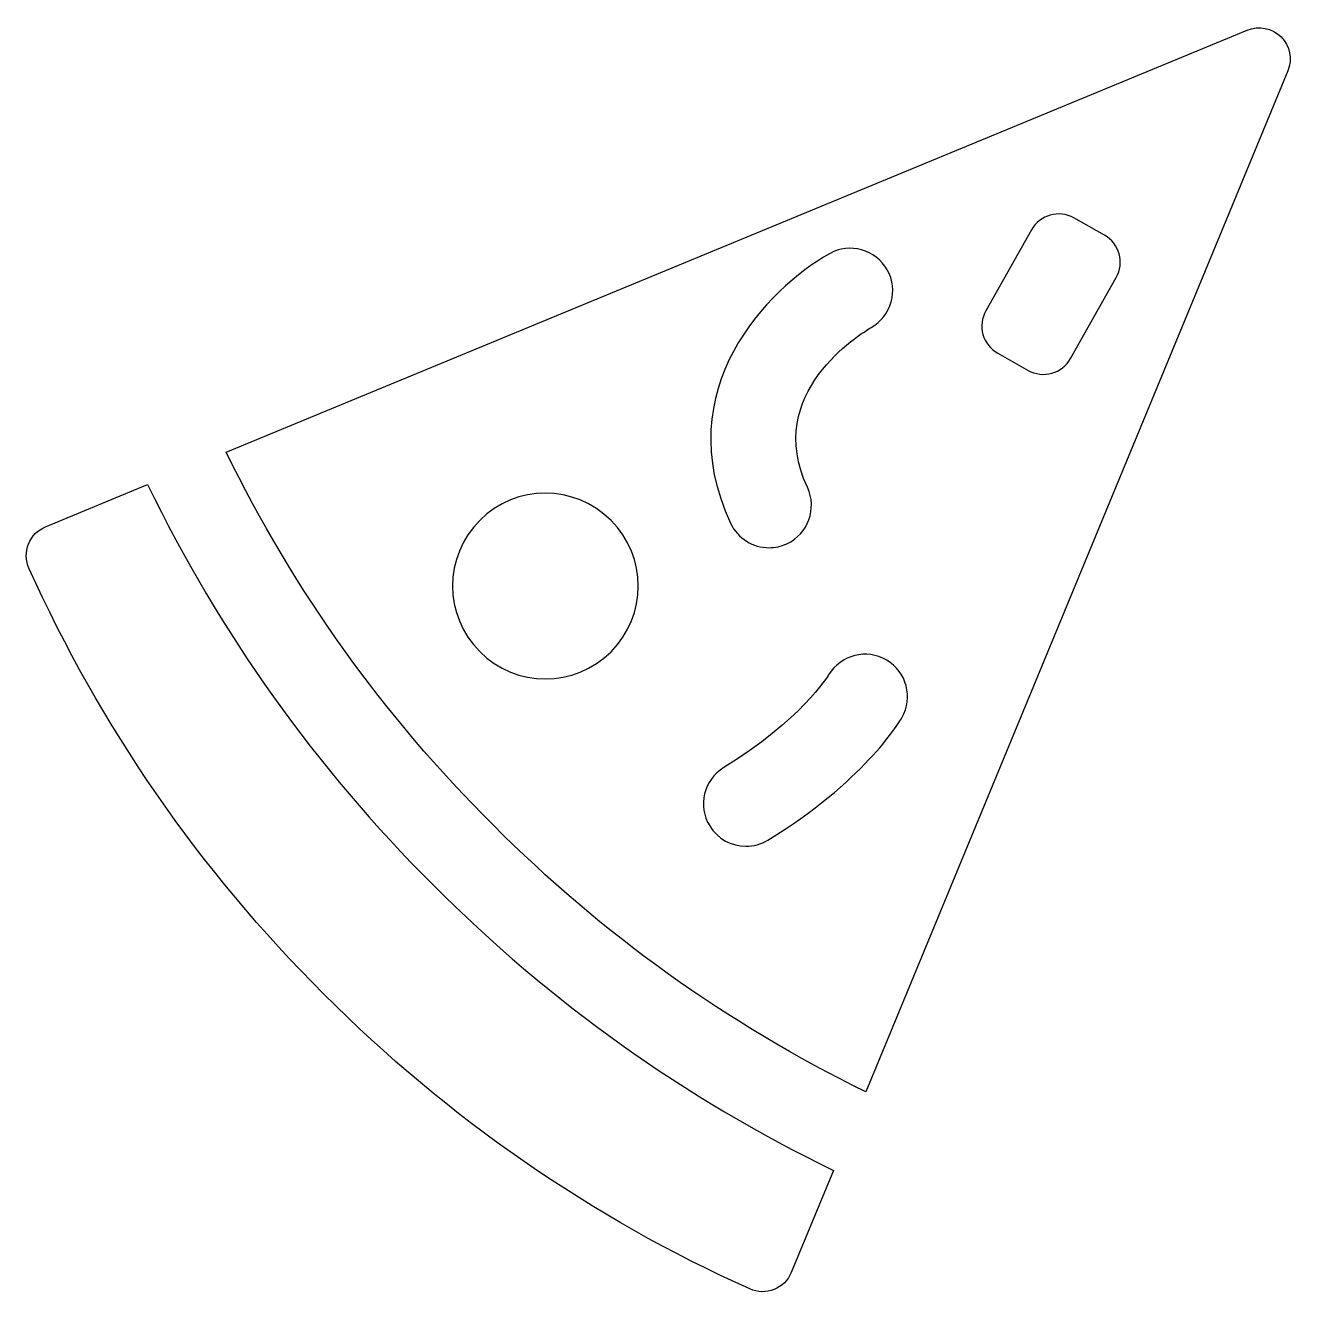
# Model space of a CAD drawing. Header units: centimetres. Extents: x -6.6 to 6.4, y -6.5 to 6.5.
import ezdxf

# ---------------------------------------------------------------- set-up
doc = ezdxf.new("R2010")
doc.units = ezdxf.units.CM
doc.header["$MEASUREMENT"] = 0
doc.layers.add('Layer 1', color=7, linetype='Continuous')

msp = doc.modelspace()

# ---------------------------------------------------------------- linework, layer by layer
at = {"layer": 'Layer 1'}
for points, knots in [([(6.32444, 6.42062), (6.23287, 6.51219), (6.09518, 6.53968), (5.97551, 6.49026), (5.97551, 6.49026), (5.97551, 6.49026), (-4.52893, 2.14932), (-4.52893, 2.14932), (-4.52893, 2.14932), (-3.83157, 0.72446), (-2.91106, -0.56472), (-1.78316, -1.68486), (-1.78316, -1.68486), (-0.66101, -2.81445), (0.62828, -3.73509), (2.05327, -4.43277), (2.05327, -4.43277), (2.05327, -4.43277), (6.39392, 6.07206), (6.39392, 6.07206), (6.39392, 6.07206), (6.44332, 6.19157), (6.41562, 6.3292), (6.32444, 6.42062)], [0, 0, 0, 0, 0.14285714, 0.14285714, 0.14285714, 0.14285714, 0.28571429, 0.28571429, 0.28571429, 0.28571429, 0.42857143, 0.42857143, 0.42857143, 0.42857143, 0.57142857, 0.57142857, 0.57142857, 0.57142857, 0.71428571, 0.71428571, 0.71428571, 0.71428571, 1, 1, 1, 1]), ([(4.6282, 3.94523), (4.6282, 3.94523), (4.15864, 3.11182), (4.15864, 3.11182), (4.15864, 3.11182), (4.11686, 3.03787), (4.04746, 2.98355), (3.96565, 2.96077), (3.96565, 2.96077), (3.88384, 2.93796), (3.79648, 2.94839), (3.72231, 2.99014), (3.72231, 2.99014), (3.72231, 2.99014), (3.40873, 3.1672), (3.40873, 3.1672), (3.40873, 3.1672), (3.33457, 3.20895), (3.28006, 3.27819), (3.25747, 3.36), (3.25747, 3.36), (3.23448, 3.44181), (3.24511, 3.52939), (3.28687, 3.60328), (3.28687, 3.60328), (3.28687, 3.60328), (3.75682, 4.43653), (3.75682, 4.43653), (3.75682, 4.43653), (3.84379, 4.59054), (4.03887, 4.64507), (4.19272, 4.55816), (4.19272, 4.55816), (4.19272, 4.55816), (4.50675, 4.38131), (4.50675, 4.38131), (4.50675, 4.38131), (4.66053, 4.29443), (4.71511, 4.09927), (4.6282, 3.94523)], [0, 0, 0, 0, 0.09090909, 0.09090909, 0.09090909, 0.09090909, 0.18181818, 0.18181818, 0.18181818, 0.18181818, 0.27272727, 0.27272727, 0.27272727, 0.27272727, 0.36363636, 0.36363636, 0.36363636, 0.36363636, 0.45454545, 0.45454545, 0.45454545, 0.45454545, 0.54545455, 0.54545455, 0.54545455, 0.54545455, 0.63636364, 0.63636364, 0.63636364, 0.63636364, 0.72727273, 0.72727273, 0.72727273, 0.72727273, 0.81818182, 0.81818182, 0.81818182, 0.81818182, 1, 1, 1, 1]), ([(1.67751, 4.19002), (1.88674, 4.30869), (2.15344, 4.235), (2.27235, 4.02492), (2.27235, 4.02492), (2.39038, 3.81548), (2.31704, 3.55026), (2.10828, 3.43119), (2.10828, 3.43119), (1.99284, 3.36451), (0.99745, 2.75412), (1.45084, 1.78691), (1.45084, 1.78691), (1.5531, 1.56876), (1.45936, 1.30905), (1.24118, 1.20678), (1.24118, 1.20678), (1.18109, 1.17868), (1.11804, 1.16545), (1.05626, 1.16545), (1.05626, 1.16545), (0.89222, 1.16524), (0.735, 1.25835), (0.66087, 1.41665), (0.66087, 1.41665), (0.01622, 2.79162), (1.04397, 3.83188), (1.67751, 4.19002)], [0, 0, 0, 0, 0.125, 0.125, 0.125, 0.125, 0.25, 0.25, 0.25, 0.25, 0.375, 0.375, 0.375, 0.375, 0.5, 0.5, 0.5, 0.5, 0.625, 0.625, 0.625, 0.625, 0.75, 0.75, 0.75, 0.75, 1, 1, 1, 1]), ([(-5.33651, 1.8156), (-5.33651, 1.8156), (-6.38704, 1.38147), (-6.38704, 1.38147), (-6.38704, 1.38147), (-6.46713, 1.34848), (-6.53018, 1.28413), (-6.56211, 1.20359), (-6.56211, 1.20359), (-6.59452, 1.12305), (-6.5924, 1.03293), (-6.557, 0.95393), (-6.557, 0.95393), (-5.8267, -0.66627), (-4.80279, -2.15442), (-3.52241, -3.42627), (-3.52241, -3.42627), (-2.25095, -4.70669), (-0.76262, -5.73076), (0.85819, -6.46067), (0.85819, -6.46067), (0.93701, -6.49623), (1.02734, -6.49837), (1.1079, -6.46644), (1.1079, -6.46644), (1.18839, -6.43429), (1.25231, -6.37098), (1.28557, -6.29086), (1.28557, -6.29086), (1.28557, -6.29086), (1.71965, -5.24025), (1.71965, -5.24025), (1.71965, -5.24025), (0.18761, -4.49698), (-1.19794, -3.51207), (-2.40015, -2.30184), (-2.40015, -2.30184), (-3.60836, -1.10186), (-4.5933, 0.28353), (-5.33651, 1.8156)], [0, 0, 0, 0, 0.09090909, 0.09090909, 0.09090909, 0.09090909, 0.18181818, 0.18181818, 0.18181818, 0.18181818, 0.27272727, 0.27272727, 0.27272727, 0.27272727, 0.36363636, 0.36363636, 0.36363636, 0.36363636, 0.45454545, 0.45454545, 0.45454545, 0.45454545, 0.54545455, 0.54545455, 0.54545455, 0.54545455, 0.63636364, 0.63636364, 0.63636364, 0.63636364, 0.72727273, 0.72727273, 0.72727273, 0.72727273, 0.81818182, 0.81818182, 0.81818182, 0.81818182, 1, 1, 1, 1]), ([(-0.56922, 0.09594), (-0.94207, -0.27707), (-1.54709, -0.27667), (-1.91994, 0.09639), (-1.91994, 0.09639), (-2.29276, 0.46945), (-2.29276, 1.07366), (-1.91994, 1.44688), (-1.91994, 1.44688), (-1.54709, 1.81994), (-0.94249, 1.81994), (-0.56922, 1.44667), (-0.56922, 1.44667), (-0.1964, 1.07365), (-0.1964, 0.46921), (-0.56922, 0.09594)], [0, 0, 0, 0, 0.2, 0.2, 0.2, 0.2, 0.4, 0.4, 0.4, 0.4, 0.6, 0.6, 0.6, 0.6, 1, 1, 1, 1]), ([(2.42237, -0.58386), (2.38403, -0.64987), (2.01885, -1.24751), (1.04569, -1.84187), (1.04569, -1.84187), (0.97452, -1.8851), (0.89609, -1.90577), (0.81857, -1.90577), (0.81857, -1.90577), (0.67159, -1.90577), (0.528, -1.83142), (0.44572, -1.69678), (0.44572, -1.69678), (0.32004, -1.49123), (0.38521, -1.22278), (0.59061, -1.09708), (0.59061, -1.09708), (1.37592, -0.61773), (1.66733, -0.1467), (1.66987, -0.14204), (1.66987, -0.14204), (1.79475, 0.06296), (2.06063, 0.13133), (2.26685, 0.0088), (2.26685, 0.0088), (2.47261, -0.11343), (2.54291, -0.37679), (2.42237, -0.58386)], [0, 0, 0, 0, 0.125, 0.125, 0.125, 0.125, 0.25, 0.25, 0.25, 0.25, 0.375, 0.375, 0.375, 0.375, 0.5, 0.5, 0.5, 0.5, 0.625, 0.625, 0.625, 0.625, 0.75, 0.75, 0.75, 0.75, 1, 1, 1, 1])]:
    msp.add_open_spline(points, degree=3, knots=knots, dxfattribs=at)

doc.saveas('drawing.dxf')
